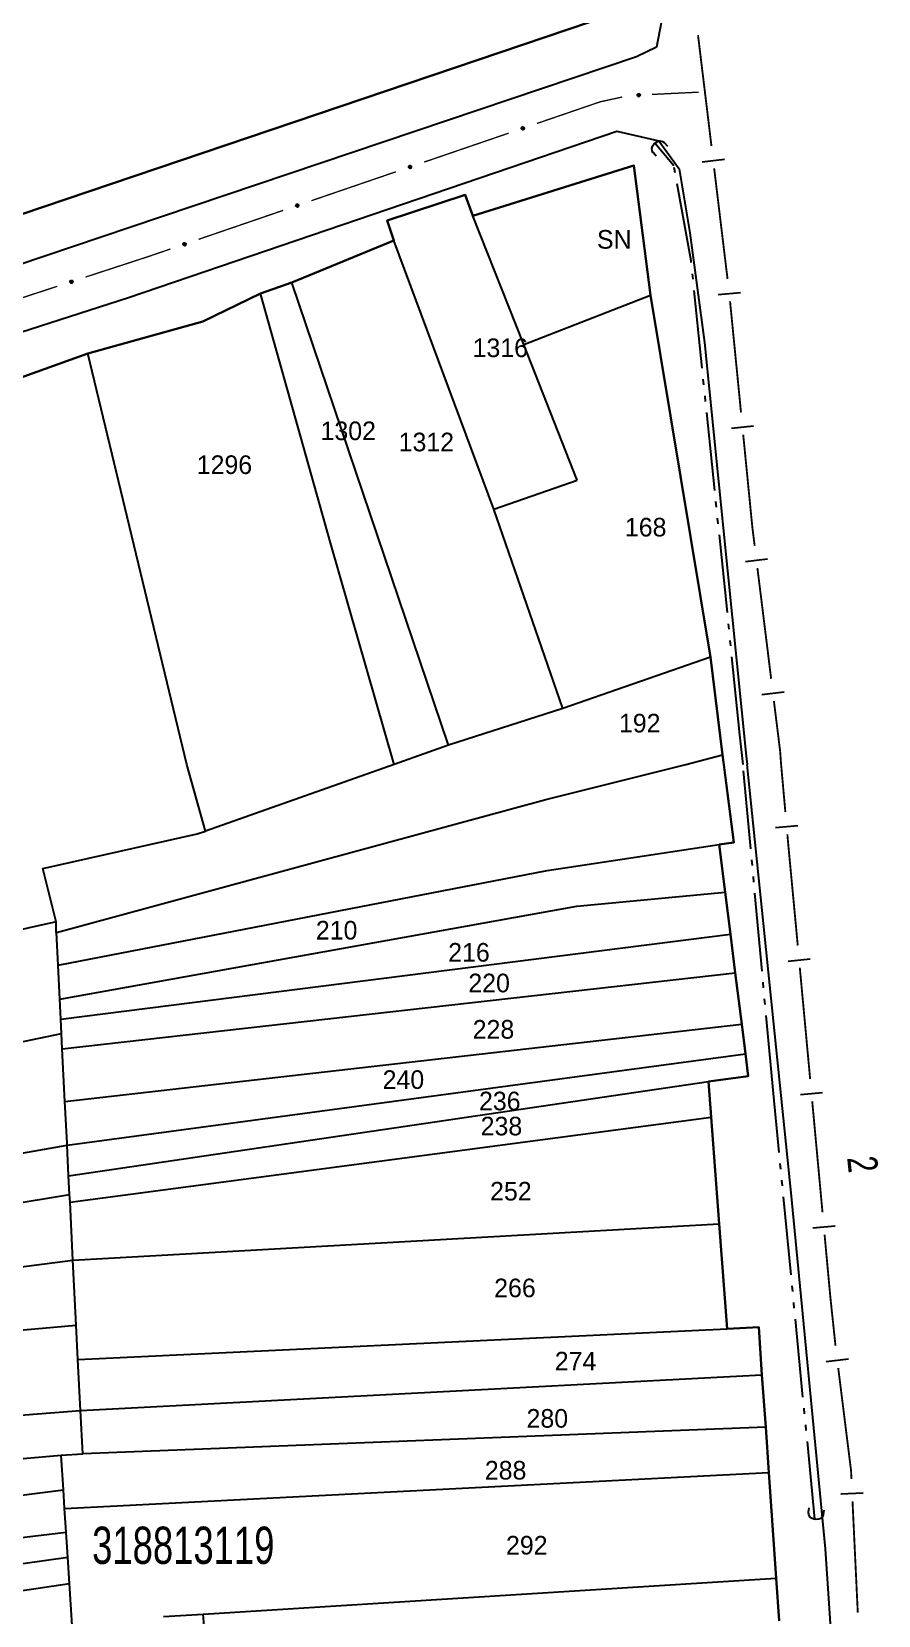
# Model space of a CAD drawing. Extents: x 201053 to 202535, y 4855063 to 4857394.
# Drawn here: x 202357 to 202470.6, y 4857060.6 to 4857273.3 of the extents above; entities that cross this region are included whole.
import ezdxf
from ezdxf.enums import TextEntityAlignment as Align

# ---------------------------------------------------------------- set-up
doc = ezdxf.new("R2010")
doc.units = 0
doc.header["$LTSCALE"] = 1.5
doc.header["$MEASUREMENT"] = 0
doc.linetypes.add('TRACO_05', pattern=[11, 7, -1, 0.5, -1, 0.5, -1])
for name, color, linetype in [('CD_MALHA_LOTES', 7, 'CONTINUOUS'), ('CD_TXT_QUADRA', 2, 'CONTINUOUS'), ('HD-VALAS-DRENOS', 170, 'CONTINUOUS'), ('LM-LIM-SETORES-BAIRROS', 250, 'CONTINUOUS'), ('RU-QUADRA', 210, 'CONTINUOUS'), ('SV-BUEIRO-VALA', 7, 'CONTINUOUS'), ('SV-EIXO-RUA-PAV', 20, 'CONTINUOUS'), ('SV-RUA-PAVIM', 7, 'CONTINUOUS'), ('Th_NmrPort', 7, 'CONTINUOUS')]:
    doc.layers.add(name, color=color, linetype=linetype)
doc.styles.add('ARIAL', font='ARIAL.SHX')

# ---------------------------------------------------------------- blocks, each defined once
blk = doc.blocks.new('COD120', base_point=(202246.23, 4857300.32))
at = {"layer": 'SV-BUEIRO-VALA'}
blk.add_lwpolyline([(202245.23, 4857298.92), (202245.23, 4857299.503333), (202245.23, 4857299.590833), (202245.313333, 4857299.824167), (202245.48, 4857300.086667), (202245.73, 4857300.2325), (202246.063333, 4857300.32), (202246.396667, 4857300.32), (202246.73, 4857300.2325), (202246.98, 4857300.086667), (202247.146667, 4857299.824167), (202247.23, 4857299.590833), (202247.23, 4857299.503333), (202247.23, 4857298.92)], dxfattribs=at)

msp = doc.modelspace()

# ---------------------------------------------------------------- linework, layer by layer
at = {"layer": 'CD_MALHA_LOTES', "linetype": 'Continuous', "flags": 128}
for points in [[(202318.7, 4857236.26), (202441.23, 4857277.76), (202432.88, 4857370.31), (202319.06, 4857361.6)], [(202416.18, 4857248.53), (202437.8, 4857255.32)], [(202437.8, 4857255.32), (202440.04, 4857237.87)], [(202405.59, 4857245.25), (202404.69, 4857247.93), (202415.13, 4857251.36), (202416.18, 4857248.53)], [(202423.006922, 4857231.243572), (202416.18, 4857248.53)], [(202391.87, 4857239.58), (202405.59, 4857245.25)], [(202419.01, 4857209.16), (202405.59, 4857245.25)], [(202387.69, 4857238.09), (202391.87, 4857239.58)], [(202412.9, 4857177.46), (202391.87, 4857239.58)], [(202379.93, 4857234.36), (202387.69, 4857238.09)], [(202397.09, 4857204.61), (202387.69, 4857238.09)], [(202423.006922, 4857231.243572), (202440.04, 4857237.87)], [(202440.04, 4857237.87), (202448.09, 4857189.25)], [(202364.5, 4857230.04), (202379.93, 4857234.36)], [(202430.2, 4857213.03), (202423.006922, 4857231.243572)], [(202326.62, 4857216.46), (202364.5, 4857230.04)], [(202377.79, 4857174.87), (202364.5, 4857230.04)], [(202419.01, 4857209.16), (202430.2, 4857213.03)], [(202428.26, 4857182.39), (202419.01, 4857209.16)], [(202405.61, 4857174.86), (202397.09, 4857204.61)], [(202448.09, 4857189.25), (202428.26, 4857182.39)], [(202448.09, 4857189.25), (202449.7, 4857176.15)], [(202428.26, 4857182.39), (202412.9, 4857177.46)], [(202412.9, 4857177.46), (202405.61, 4857174.86)], [(202444.77, 4857174.86), (202449.7, 4857176.15)], [(202449.7, 4857176.15), (202451.21, 4857164.39), (202449.23, 4857164.1)], [(202360.28, 4857152.31), (202426, 4857170.17), (202444.77, 4857174.86)], [(202380.29, 4857165.9), (202377.79, 4857174.87)], [(202405.61, 4857174.86), (202380.29, 4857165.9)], [(202360.26, 4857153.74), (202358.48, 4857160.88), (202379.2, 4857165.53), (202380.29, 4857165.9)], [(202360.5, 4857147.92), (202426.18, 4857160.61), (202449.23, 4857164.1)], [(202449.23, 4857164.1), (202450.04, 4857157.71)], [(202360.73, 4857143.34), (202430.14, 4857155.82), (202450.04, 4857157.71)], [(202450.04, 4857157.71), (202450.75, 4857152.05)], [(202360.26, 4857153.74), (202340.77, 4857149.37)], [(202360.28, 4857152.31), (202360.26, 4857152.31), (202360.26, 4857153.74)], [(202360.5, 4857147.92), (202360.28, 4857152.31)], [(202360.87, 4857140.64), (202450.75, 4857152.05)], [(202450.75, 4857152.05), (202451.41, 4857146.88)], [(202360.73, 4857143.34), (202360.5, 4857147.92)], [(202361.07, 4857136.67), (202451.41, 4857146.88)], [(202451.41, 4857146.88), (202452.28, 4857139.99)], [(202360.87, 4857140.64), (202360.73, 4857143.34)], [(202360.97, 4857138.75), (202360.87, 4857140.64)], [(202361.43, 4857129.59), (202452.28, 4857139.99)], [(202452.28, 4857139.99), (202452.78, 4857135.99)], [(202318.57, 4857129.85), (202360.97, 4857138.75)], [(202361.07, 4857136.67), (202360.97, 4857138.75)], [(202361.43, 4857129.59), (202361.07, 4857136.67)], [(202361.72, 4857123.75), (202452.78, 4857135.99)], [(202452.78, 4857135.99), (202453.16, 4857133.01), (202447.8, 4857132.3)], [(202361.93, 4857119.61), (202447.8, 4857132.3)], [(202447.8, 4857132.3), (202448.16, 4857127.5)], [(202361.71, 4857124), (202361.43, 4857129.59)], [(202362.11, 4857116.07), (202448.16, 4857127.5)], [(202448.16, 4857127.5), (202449.24, 4857113.18)], [(202361.72, 4857123.75), (202361.71, 4857124)], [(202318.57, 4857116.13), (202361.72, 4857123.75)], [(202361.93, 4857119.61), (202361.72, 4857123.75)], [(202362.06, 4857117.13), (202361.93, 4857119.61)], [(202318.57, 4857109.88), (202362.06, 4857117.13)], [(202362.11, 4857116.07), (202362.06, 4857117.13)], [(202362.51, 4857108.27), (202362.11, 4857116.07)], [(202362.51, 4857108.27), (202449.24, 4857113.18)], [(202449.24, 4857113.18), (202450.3, 4857099.07)], [(202318.57, 4857102.61), (202362.51, 4857108.27)], [(202362.95, 4857099.54), (202362.51, 4857108.27)], [(202273.63, 4857091.64), (202362.95, 4857099.54)], [(202363.18, 4857094.95), (202362.95, 4857099.54)], [(202363.18, 4857094.95), (202450.3, 4857099.07)], [(202450.3, 4857099.07), (202454.58, 4857099.27)], [(202454.58, 4857099.27), (202454.99, 4857092.88)], [(202363.53, 4857088.08), (202363.18, 4857094.95)], [(202363.53, 4857088.08), (202454.99, 4857092.88)], [(202454.99, 4857092.88), (202455.49, 4857085.84)], [(202318.57, 4857084.61), (202363.53, 4857088.08)], [(202363.82, 4857082.3), (202363.53, 4857088.08)], [(202455.49, 4857085.84), (202363.82, 4857082.3)], [(202455.49, 4857085.84), (202455.91, 4857079.79)], [(202318.57, 4857078.38), (202360.93, 4857082.09)], [(202360.93, 4857082.09), (202363.82, 4857082.3)], [(202361.23, 4857077.44), (202360.93, 4857082.09)], [(202361.39, 4857074.93), (202455.91, 4857079.79)], [(202455.91, 4857079.79), (202456.9, 4857065.59)], [(202318.57, 4857072.04), (202361.23, 4857077.44)], [(202361.39, 4857074.93), (202361.23, 4857077.44)], [(202361.6, 4857071.76), (202361.39, 4857074.93)], [(202318.57, 4857066.62), (202361.6, 4857071.76)], [(202361.81, 4857068.42), (202361.6, 4857071.76)], [(202318.57, 4857062.33), (202361.81, 4857068.42)], [(202362.04, 4857064.86), (202361.81, 4857068.42)], [(202318.57, 4857058.42), (202362.04, 4857064.86)], [(202362.41, 4857059.23), (202362.04, 4857064.86)], [(202379.99, 4857060.77), (202456.9, 4857065.59)], [(202456.9, 4857065.59), (202457.3, 4857059.87)], [(202374.64, 4857060.44), (202379.99, 4857060.77)], [(202380.48, 4857054.84), (202379.99, 4857060.77)]]:
    msp.add_lwpolyline(points, dxfattribs=at)
at = {"layer": 'HD-VALAS-DRENOS', "linetype": 'TRACO_05'}
for points in [[(202452.45, 4857174.86, 6.3), (202452.04, 4857178.85, 6.3), (202445.48, 4857242.5, 4.23), (202443.18, 4857255.24, 4.23), (202440.61, 4857258.28, 3.99)], [(202462.1, 4857073.49, 9.38), (202456.52, 4857130.68, 7.42), (202452.45, 4857174.86, 6.3)]]:
    msp.add_polyline3d(points, dxfattribs=at)
at = {"layer": 'LM-LIM-SETORES-BAIRROS', "const_width": 0.25}
for points in [[(202447.63, 4857262.72), (202446.406555, 4857272.805963)], [(202447.730777, 4857261.885962), (202447.63, 4857262.72)], [(202448.210607, 4857257.914846), (202447.730777, 4857261.885962)], [(202450.36984, 4857240.044823), (202448.570479, 4857254.936508)], [(202452.178403, 4857222.136326), (202450.706133, 4857237.063899)], [(202453.69, 4857206.81), (202452.472856, 4857219.150812)], [(202453.763729, 4857206.215241), (202453.69, 4857206.81)], [(202454.009774, 4857204.230433), (202453.763729, 4857206.215241)], [(202456.22418, 4857186.367163), (202454.378842, 4857201.253221)], [(202457.43, 4857176.64), (202456.593248, 4857183.389952)], [(202457.44437, 4857176.442139), (202457.43, 4857176.64)], [(202457.56, 4857174.85), (202457.44437, 4857176.442139)], [(202457.59601, 4857174.447942), (202457.56, 4857174.85)], [(202458.131259, 4857168.471863), (202457.59601, 4857174.447942)], [(202458.59, 4857163.35), (202458.398884, 4857165.483824)], [(202458.670598, 4857162.496162), (202458.59, 4857163.35)], [(202459.55, 4857153.18), (202458.670598, 4857162.496162)], [(202459.609349, 4857152.540323), (202459.55, 4857153.18)], [(202459.794115, 4857150.548875), (202459.609349, 4857152.540323)], [(202461.457007, 4857132.625851), (202460.071263, 4857147.561705)], [(202462.03, 4857126.45), (202461.734155, 4857129.638681)], [(202462.103483, 4857125.655768), (202462.03, 4857126.45)], [(202463.116881, 4857114.702548), (202462.103483, 4857125.655768)], [(202464.17, 4857103.32), (202463.393262, 4857111.715306)], [(202464.229886, 4857102.754323), (202464.17, 4857103.32)], [(202464.861549, 4857096.787665), (202464.229886, 4857102.754323)], [(202466.95, 4857080.01), (202465.225021, 4857093.809835)], [(202466.954381, 4857079.917332), (202466.95, 4857080.01)], [(202467.001609, 4857078.918448), (202466.954381, 4857079.917332)], [(202467.851713, 4857060.938533), (202467.143293, 4857075.921795)]]:
    msp.add_lwpolyline(points, dxfattribs=at)
at = {"layer": 'LM-LIM-SETORES-BAIRROS'}
for points in [[(202449.93969, 4857256.109224), (202446.961353, 4857255.749351)], [(202452.100739, 4857238.206297), (202449.115225, 4857237.911843)], [(202453.867462, 4857220.29321), (202450.881948, 4857219.998756)], [(202455.744425, 4857202.430159), (202452.767213, 4857202.061091)], [(202457.958831, 4857184.566889), (202454.981619, 4857184.197822)], [(202459.803695, 4857166.61365), (202456.815656, 4857166.346025)], [(202461.472466, 4857148.696003), (202458.485295, 4857148.418854)], [(202463.135358, 4857130.772979), (202460.148187, 4857130.49583)], [(202464.794756, 4857112.849244), (202461.807514, 4857112.572863)], [(202466.589403, 4857094.988165), (202463.612569, 4857094.616061)], [(202468.594392, 4857076.991522), (202465.597739, 4857076.849838)]]:
    msp.add_lwpolyline(points, dxfattribs=at)
at = {"layer": 'RU-QUADRA', "linetype": 'Continuous', "flags": 128}
msp.add_lwpolyline([(202319.06, 4857361.6), (202432.88, 4857370.31), (202441.23, 4857277.76), (202318.7, 4857236.26), (202266.74, 4857218.91), (202263.21, 4857218.71), (202262.06, 4857218.91), (202261.51, 4857220.21), (202261.45, 4857234.32), (202255.83, 4857234.29), (202255.78, 4857240.55), (202255.69, 4857253.11), (202255.57, 4857269.22), (202255.51, 4857278.11), (202255.48, 4857282.26), (202255.31, 4857305.25), (202255.24, 4857314.89), (202255.08, 4857336.23), (202264.46, 4857336.39), (202264.05, 4857357.7)], close=True, dxfattribs=at)
msp.add_lwpolyline([(202457.3, 4857059.87), (202456.9, 4857065.59), (202455.91, 4857079.79), (202455.49, 4857085.84), (202454.99, 4857092.88), (202454.58, 4857099.27), (202450.3, 4857099.07), (202449.24, 4857113.18), (202448.16, 4857127.5), (202447.8, 4857132.3), (202453.16, 4857133.01), (202452.78, 4857135.99), (202452.28, 4857139.99), (202451.41, 4857146.88), (202450.75, 4857152.05), (202450.04, 4857157.71), (202449.23, 4857164.1), (202451.21, 4857164.39), (202449.89, 4857174.86), (202449.7, 4857176.15), (202448.09, 4857189.25), (202440.04, 4857237.87), (202437.8, 4857255.32), (202416.18, 4857248.53), (202415.13, 4857251.36), (202404.69, 4857247.93), (202405.59, 4857245.25), (202391.87, 4857239.58), (202387.69, 4857238.09), (202379.93, 4857234.36), (202364.5, 4857230.04), (202326.62, 4857216.46)], dxfattribs=at)
at = {"layer": 'SV-EIXO-RUA-PAV', "const_width": 0.18}
for points in [[(202433.26, 4857263.85), (202436.232999, 4857264.498473)], [(202440.215512, 4857264.845748), (202446.208448, 4857265.136813)], [(202446.208448, 4857265.136813), (202446.48, 4857265.15)], [(202424.786432, 4857260.946851), (202432.354567, 4857263.539788)], [(202432.354567, 4857263.539788), (202433.26, 4857263.85)], [(202409.650161, 4857255.760976), (202421.002364, 4857259.650382)], [(202394.513889, 4857250.575101), (202405.866093, 4857254.464507)], [(202379.377618, 4857245.389227), (202390.729822, 4857249.278633)], [(202371.806001, 4857242.806688), (202372.55, 4857243.05)], [(202372.55, 4857243.05), (202375.593551, 4857244.092758)], [(202364.202287, 4857240.320018), (202371.806001, 4857242.806688)], [(202348.994858, 4857235.346679), (202360.40043, 4857239.076683)]]:
    msp.add_lwpolyline(points, dxfattribs=at)
at = {"layer": 'SV-EIXO-RUA-PAV'}
for points in [[(202438.301149, 4857264.862981), (202438.333497, 4857264.899663), (202438.3688, 4857264.924575), (202438.404225, 4857264.936878), (202438.438364, 4857264.939587), (202438.473602, 4857264.938426), (202438.50887, 4857264.929416), (202438.545799, 4857264.910745), (202438.582825, 4857264.878554), (202438.605968, 4857264.840712), (202438.619888, 4857264.806627), (202438.624762, 4857264.771192), (202438.62306, 4857264.736979), (202438.61249, 4857264.700653), (202438.593204, 4857264.663414), (202438.559932, 4857264.626967), (202438.525155, 4857264.602781), (202438.490578, 4857264.591781), (202438.454923, 4857264.587106), (202438.418962, 4857264.588723), (202438.384392, 4857264.597767), (202438.346933, 4857264.617253), (202438.311395, 4857264.650568), (202438.286877, 4857264.684979), (202438.275394, 4857264.719392), (202438.271581, 4857264.754599), (202438.272317, 4857264.789956), (202438.279898, 4857264.825786), (202438.301149, 4857264.862981)], [(202422.722795, 4857260.356185), (202422.743678, 4857260.400411), (202422.770669, 4857260.434151), (202422.801281, 4857260.455812), (202422.833323, 4857260.4679), (202422.867496, 4857260.476574), (202422.903879, 4857260.477718), (202422.944542, 4857260.470043), (202422.989054, 4857260.449406), (202423.021799, 4857260.419485), (202423.044641, 4857260.390609), (202423.05917, 4857260.357924), (202423.06704, 4857260.324585), (202423.066979, 4857260.286753), (202423.058799, 4857260.245621), (202423.036964, 4857260.201365), (202423.010276, 4857260.168469), (202422.980117, 4857260.148295), (202422.947164, 4857260.133897), (202422.91217, 4857260.125459), (202422.876449, 4857260.124542), (202422.83505, 4857260.132853), (202422.791655, 4857260.154982), (202422.758542, 4857260.181226), (202422.737949, 4857260.211094), (202422.724505, 4857260.243855), (202422.715388, 4857260.278025), (202422.712715, 4857260.31455), (202422.722795, 4857260.356185)], [(202407.586524, 4857255.17031), (202407.607406, 4857255.214536), (202407.634398, 4857255.248276), (202407.66501, 4857255.269937), (202407.697052, 4857255.282025), (202407.731225, 4857255.2907), (202407.767608, 4857255.291844), (202407.808271, 4857255.284169), (202407.852782, 4857255.263532), (202407.885528, 4857255.23361), (202407.90837, 4857255.204735), (202407.922899, 4857255.172049), (202407.930769, 4857255.13871), (202407.930708, 4857255.100878), (202407.922528, 4857255.059747), (202407.900693, 4857255.015491), (202407.874005, 4857254.982594), (202407.843845, 4857254.96242), (202407.810893, 4857254.948023), (202407.775899, 4857254.939585), (202407.740178, 4857254.938668), (202407.698779, 4857254.946978), (202407.655384, 4857254.969108), (202407.62227, 4857254.995352), (202407.601678, 4857255.02522), (202407.588234, 4857255.057981), (202407.579117, 4857255.09215), (202407.576444, 4857255.128676), (202407.586524, 4857255.17031)], [(202392.450252, 4857249.984436), (202392.471135, 4857250.028662), (202392.498127, 4857250.062402), (202392.528739, 4857250.084063), (202392.56078, 4857250.096151), (202392.594954, 4857250.104825), (202392.631337, 4857250.105969), (202392.671999, 4857250.098294), (202392.716511, 4857250.077657), (202392.749257, 4857250.047735), (202392.772099, 4857250.01886), (202392.786627, 4857249.986175), (202392.794498, 4857249.952836), (202392.794437, 4857249.915004), (202392.786257, 4857249.873872), (202392.764422, 4857249.829616), (202392.737733, 4857249.79672), (202392.707574, 4857249.776546), (202392.674622, 4857249.762148), (202392.639628, 4857249.75371), (202392.603907, 4857249.752793), (202392.562508, 4857249.761104), (202392.519113, 4857249.783233), (202392.485999, 4857249.809477), (202392.465407, 4857249.839345), (202392.451963, 4857249.872106), (202392.442846, 4857249.906276), (202392.440173, 4857249.942801), (202392.450252, 4857249.984436)], [(202377.313981, 4857244.798561), (202377.334864, 4857244.842787), (202377.361856, 4857244.876527), (202377.392467, 4857244.898188), (202377.424509, 4857244.910276), (202377.458682, 4857244.91895), (202377.495066, 4857244.920095), (202377.535728, 4857244.91242), (202377.58024, 4857244.891783), (202377.612986, 4857244.861861), (202377.635828, 4857244.832986), (202377.650356, 4857244.8003), (202377.658227, 4857244.766961), (202377.658165, 4857244.729129), (202377.649985, 4857244.687997), (202377.628151, 4857244.643741), (202377.601462, 4857244.610845), (202377.571303, 4857244.590671), (202377.538351, 4857244.576273), (202377.503356, 4857244.567836), (202377.467635, 4857244.566918), (202377.426237, 4857244.575229), (202377.382842, 4857244.597359), (202377.349728, 4857244.623603), (202377.329136, 4857244.653471), (202377.315691, 4857244.686232), (202377.306574, 4857244.720401), (202377.303902, 4857244.756927), (202377.313981, 4857244.798561)], [(202362.130578, 4857239.758318), (202362.152079, 4857239.802247), (202362.17954, 4857239.835605), (202362.210452, 4857239.856835), (202362.24266, 4857239.868473), (202362.276952, 4857239.876668), (202362.313347, 4857239.877302), (202362.353899, 4857239.869059), (202362.398117, 4857239.8478), (202362.43044, 4857239.817423), (202362.452876, 4857239.78823), (202362.466945, 4857239.755344), (202362.474347, 4857239.721899), (202362.473756, 4857239.684071), (202362.465001, 4857239.643058), (202362.442548, 4857239.599112), (202362.415402, 4857239.566593), (202362.384963, 4857239.546843), (202362.351812, 4857239.532909), (202362.316703, 4857239.524962), (202362.280973, 4857239.524545), (202362.239695, 4857239.533435), (202362.196614, 4857239.55617), (202362.163871, 4857239.582875), (202362.143699, 4857239.613029), (202362.130715, 4857239.645975), (202362.122077, 4857239.680269), (202362.119916, 4857239.716828), (202362.130578, 4857239.758318)]]:
    msp.add_lwpolyline(points, close=True, dxfattribs=at)
for points in [[(202438.271581, 4857264.754599), (202438.619888, 4857264.806627)], [(202438.272317, 4857264.789956), (202438.605968, 4857264.840712)], [(202438.275394, 4857264.719392), (202438.624762, 4857264.771192)], [(202438.275679, 4857264.773556), (202438.607872, 4857264.825209)], [(202438.276103, 4857264.736691), (202438.620695, 4857264.786214)], [(202438.279898, 4857264.825786), (202438.582825, 4857264.878554)], [(202438.280839, 4857264.807959), (202438.589796, 4857264.85985)], [(202438.284639, 4857264.701586), (202438.620921, 4857264.753438)], [(202438.286877, 4857264.684979), (202438.62306, 4857264.736979)], [(202438.29145, 4857264.842628), (202438.560883, 4857264.892599)], [(202438.301149, 4857264.862981), (202438.545799, 4857264.910745)], [(202438.301352, 4857264.666878), (202438.613102, 4857264.717539)], [(202438.311395, 4857264.650568), (202438.61249, 4857264.700653)], [(202438.319581, 4857264.882246), (202438.519969, 4857264.919301)], [(202438.332925, 4857264.635624), (202438.599831, 4857264.681375)], [(202438.333497, 4857264.899663), (202438.50887, 4857264.929416)], [(202438.346933, 4857264.617253), (202438.593204, 4857264.663414)], [(202438.35356, 4857264.913951), (202438.482442, 4857264.932506)], [(202438.3688, 4857264.924575), (202438.473602, 4857264.938426)], [(202438.371048, 4857264.610153), (202438.568842, 4857264.64435)], [(202438.384392, 4857264.597767), (202438.559932, 4857264.626967)], [(202438.405981, 4857264.59409), (202438.536159, 4857264.614074)], [(202438.418962, 4857264.588723), (202438.525155, 4857264.602781)], [(202422.712715, 4857260.31455), (202422.989054, 4857260.449406)], [(202422.715388, 4857260.278025), (202423.021799, 4857260.419485)], [(202422.718572, 4857260.297687), (202423.000947, 4857260.433377)], [(202422.719133, 4857260.333939), (202422.964073, 4857260.456803)], [(202422.722795, 4857260.356185), (202422.944542, 4857260.470043)], [(202422.723174, 4857260.263204), (202423.027936, 4857260.405122)], [(202422.724505, 4857260.243855), (202423.044641, 4857260.390609)], [(202422.733825, 4857260.227909), (202423.051089, 4857260.371225)], [(202422.735149, 4857260.379813), (202422.917351, 4857260.471085)], [(202422.737949, 4857260.211094), (202423.05917, 4857260.357924)], [(202422.743678, 4857260.400411), (202422.903879, 4857260.477718)], [(202422.751778, 4857260.196558), (202423.060413, 4857260.339802)], [(202422.758542, 4857260.181226), (202423.06704, 4857260.324585)], [(202422.758981, 4857260.419711), (202422.877633, 4857260.473344)], [(202422.770669, 4857260.434151), (202422.867496, 4857260.476574)], [(202422.777476, 4857260.16786), (202423.062875, 4857260.303143)], [(202422.791655, 4857260.154982), (202423.066979, 4857260.286753)], [(202422.81649, 4857260.146609), (202423.060175, 4857260.264716)], [(202422.83505, 4857260.132853), (202423.058799, 4857260.245621)], [(202422.860188, 4857260.132733), (202423.040693, 4857260.220539)], [(202422.876449, 4857260.124542), (202423.036964, 4857260.201365)], [(202422.898209, 4857260.127009), (202423.017709, 4857260.182375)], [(202422.91217, 4857260.125459), (202423.010276, 4857260.168469)], [(202407.576444, 4857255.128676), (202407.852782, 4857255.263532)], [(202407.579117, 4857255.09215), (202407.885528, 4857255.23361)], [(202407.582301, 4857255.111812), (202407.864676, 4857255.247502)], [(202407.582862, 4857255.148064), (202407.827802, 4857255.270928)], [(202407.586524, 4857255.17031), (202407.808271, 4857255.284169)], [(202407.586903, 4857255.07733), (202407.891665, 4857255.219247)], [(202407.588234, 4857255.057981), (202407.90837, 4857255.204735)], [(202407.597553, 4857255.042034), (202407.914818, 4857255.18535)], [(202407.598877, 4857255.193938), (202407.78108, 4857255.285211)], [(202407.601678, 4857255.02522), (202407.922899, 4857255.172049)], [(202407.607406, 4857255.214536), (202407.767608, 4857255.291844)], [(202407.615507, 4857255.010683), (202407.924141, 4857255.153927)], [(202407.62227, 4857254.995352), (202407.930769, 4857255.13871)], [(202407.62271, 4857255.233836), (202407.741361, 4857255.287469)], [(202407.634398, 4857255.248276), (202407.731225, 4857255.2907)], [(202407.641205, 4857254.981986), (202407.926604, 4857255.117269)], [(202407.655384, 4857254.969108), (202407.930708, 4857255.100878)], [(202407.680218, 4857254.960735), (202407.923904, 4857255.078842)], [(202407.698779, 4857254.946978), (202407.922528, 4857255.059747)], [(202407.723917, 4857254.946859), (202407.904422, 4857255.034665)], [(202407.740178, 4857254.938668), (202407.900693, 4857255.015491)], [(202407.761938, 4857254.941134), (202407.881438, 4857254.9965)], [(202407.775899, 4857254.939585), (202407.874005, 4857254.982594)], [(202392.440173, 4857249.942801), (202392.716511, 4857250.077657)], [(202392.442846, 4857249.906276), (202392.749257, 4857250.047735)], [(202392.44603, 4857249.925938), (202392.728405, 4857250.061628)], [(202392.446591, 4857249.96219), (202392.691531, 4857250.085054)], [(202392.450252, 4857249.984436), (202392.671999, 4857250.098294)], [(202392.450632, 4857249.891455), (202392.755394, 4857250.033372)], [(202392.451963, 4857249.872106), (202392.772099, 4857250.01886)], [(202392.461282, 4857249.85616), (202392.778547, 4857249.999476)], [(202392.462606, 4857250.008064), (202392.644808, 4857250.099336)], [(202392.465407, 4857249.839345), (202392.786627, 4857249.986175)], [(202392.471135, 4857250.028662), (202392.631337, 4857250.105969)], [(202392.479235, 4857249.824808), (202392.78787, 4857249.968053)], [(202392.485999, 4857249.809477), (202392.794498, 4857249.952836)], [(202392.486439, 4857250.047962), (202392.60509, 4857250.101595)], [(202392.498127, 4857250.062402), (202392.594954, 4857250.104825)], [(202392.504934, 4857249.796111), (202392.790333, 4857249.931394)], [(202392.519113, 4857249.783233), (202392.794437, 4857249.915004)], [(202392.543947, 4857249.77486), (202392.787632, 4857249.892967)], [(202392.562508, 4857249.761104), (202392.786257, 4857249.873872)], [(202392.587646, 4857249.760984), (202392.768151, 4857249.84879)], [(202392.603907, 4857249.752793), (202392.764422, 4857249.829616)], [(202392.625667, 4857249.75526), (202392.745167, 4857249.810626)], [(202392.639628, 4857249.75371), (202392.737733, 4857249.79672)], [(202377.303902, 4857244.756927), (202377.58024, 4857244.891783)], [(202377.306574, 4857244.720401), (202377.612986, 4857244.861861)], [(202377.309758, 4857244.740063), (202377.592134, 4857244.875753)], [(202377.31032, 4857244.776315), (202377.55526, 4857244.899179)], [(202377.313981, 4857244.798561), (202377.535728, 4857244.91242)], [(202377.314361, 4857244.70558), (202377.619123, 4857244.847498)], [(202377.315691, 4857244.686232), (202377.635828, 4857244.832986)], [(202377.325011, 4857244.670285), (202377.642276, 4857244.813601)], [(202377.326335, 4857244.822189), (202377.508537, 4857244.913462)], [(202377.329136, 4857244.653471), (202377.650356, 4857244.8003)], [(202377.334864, 4857244.842787), (202377.495066, 4857244.920095)], [(202377.342964, 4857244.638934), (202377.651599, 4857244.782178)], [(202377.349728, 4857244.623603), (202377.658227, 4857244.766961)], [(202377.350168, 4857244.862087), (202377.468819, 4857244.91572)], [(202377.361856, 4857244.876527), (202377.458682, 4857244.91895)], [(202377.368663, 4857244.610236), (202377.654062, 4857244.74552)], [(202377.382842, 4857244.597359), (202377.658165, 4857244.729129)], [(202377.407676, 4857244.588986), (202377.651361, 4857244.707092)], [(202377.426237, 4857244.575229), (202377.649985, 4857244.687997)], [(202377.451375, 4857244.57511), (202377.63188, 4857244.662916)], [(202377.467635, 4857244.566918), (202377.628151, 4857244.643741)], [(202377.489396, 4857244.569385), (202377.608896, 4857244.624751)], [(202377.503356, 4857244.567836), (202377.601462, 4857244.610845)], [(202362.119916, 4857239.716828), (202362.398117, 4857239.8478)], [(202362.122077, 4857239.680269), (202362.43044, 4857239.817423)], [(202362.125537, 4857239.699885), (202362.409785, 4857239.831605)], [(202362.126605, 4857239.736125), (202362.373243, 4857239.855546)], [(202362.129655, 4857239.665341), (202362.436376, 4857239.802975)], [(202362.130578, 4857239.758318), (202362.353899, 4857239.869059)], [(202362.130715, 4857239.645975), (202362.452876, 4857239.78823)], [(202362.13981, 4857239.629899), (202362.459051, 4857239.768757)], [(202362.143262, 4857239.78177), (202362.326725, 4857239.870481)], [(202362.143699, 4857239.613029), (202362.466945, 4857239.755344)], [(202362.152079, 4857239.802247), (202362.313347, 4857239.877302)], [(202362.157323, 4857239.5983), (202362.467933, 4857239.737207)], [(202362.163871, 4857239.582875), (202362.474347, 4857239.721899)], [(202362.167651, 4857239.82133), (202362.287042, 4857239.873296)], [(202362.17954, 4857239.835605), (202362.276952, 4857239.876668)], [(202362.182616, 4857239.569245), (202362.469883, 4857239.700518)], [(202362.196614, 4857239.55617), (202362.473756, 4857239.684071)], [(202362.221328, 4857239.54745), (202362.466644, 4857239.662132)], [(202362.239695, 4857239.533435), (202362.465001, 4857239.643058)], [(202362.264828, 4857239.532963), (202362.446545, 4857239.618232)], [(202362.280973, 4857239.524545), (202362.442548, 4857239.599112)], [(202362.302765, 4857239.526707), (202362.423029, 4857239.580393)], [(202362.316703, 4857239.524962), (202362.415402, 4857239.566593)]]:
    msp.add_lwpolyline(points, dxfattribs=at)
at = {"layer": 'SV-RUA-PAVIM', "linetype": 'Continuous'}
for points in [[(202437.22, 4857374.481244, 2.3), (202432.42, 4857374.23, 2.3), (202441.47, 4857274.46, 3.67), (202440.83, 4857271.2, 3.9), (202438.13, 4857269.88, 4.19), (202370.26, 4857247.02, 4.85), (202320.61, 4857230.28, 7.72), (202318.57, 4857229.6, 7.72)], [(202318.57, 4857220.68, 8.13), (202335.6, 4857226.54, 8.13), (202369.97, 4857237.57, 7.12), (202435.49, 4857259.93, 4.4), (202441.13, 4857258.61, 4.17), (202443.86, 4857254.86, 4.17), (202445.33, 4857246.26, 4.17), (202447.27, 4857231.55, 4.17), (202452.88, 4857175.99, 6.49), (202453, 4857174.86, 6.49)], [(202466.26, 4856987.66, 9.61), (202468.71, 4856989.86, 9.61), (202468.55, 4856994.77, 9.61), (202463.51, 4857069.52, 9.52), (202458.91, 4857117.33, 8.07), (202453, 4857174.86, 6.49)]]:
    msp.add_polyline3d(points, dxfattribs=at)

# ---------------------------------------------------------------- block references
at = {"layer": 'SV-BUEIRO-VALA'}
for p, rotation in [((202440.61, 4857258.28, 3.97), 42), ((202462.1, 4857073.49, 8.53), 171)]:
    msp.add_blockref('COD120', p, dxfattribs=dict(at, rotation=rotation))

# ---------------------------------------------------------------- texts
at = {"layer": 'CD_TXT_QUADRA', "style": 'ARIAL', "width": 0.7}
msp.add_text('318813119', height=5, dxfattribs=at).set_placement((202365.08, 4857067.5))
at = {"layer": 'SV-RUA-PAVIM', "style": 'ARIAL', "width": 0.7}
msp.add_text('2', height=4, rotation=276, dxfattribs=at).set_placement((202466.412701, 4857122.053005))
at = {"layer": 'Th_NmrPort', "color": 1}
for s, p in [('SN', (202432.842026, 4857245.382859)), ('1316', (202416.147054, 4857230.821473)), ('1302', (202395.73771, 4857219.670202)), ('1312', (202406.222859, 4857218.167974)), ('1296', (202379.122186, 4857215.120776)), ('168', (202436.592026, 4857206.732859)), ('192', (202435.792026, 4857180.412859)), ('210', (202395.112026, 4857152.602859)), ('216', (202412.874285, 4857149.633874)), ('220', (202415.57685, 4857145.513531)), ('228', (202416.161981, 4857139.290761)), ('240', (202404.071017, 4857132.53695)), ('236', (202417.008405, 4857129.663445)), ('238', (202417.231017, 4857126.29695)), ('252', (202418.49685, 4857117.553531)), ('266', (202419.046086, 4857104.562474)), ('274', (202427.178265, 4857094.729155)), ('280', (202423.391007, 4857087.044414)), ('288', (202417.791957, 4857080.078526)), ('292', (202420.634526, 4857070.008452))]:
    msp.add_text(s, height=2.5, dxfattribs=at).set_placement(p, align=Align.MIDDLE_LEFT)

doc.saveas('drawing.dxf')
